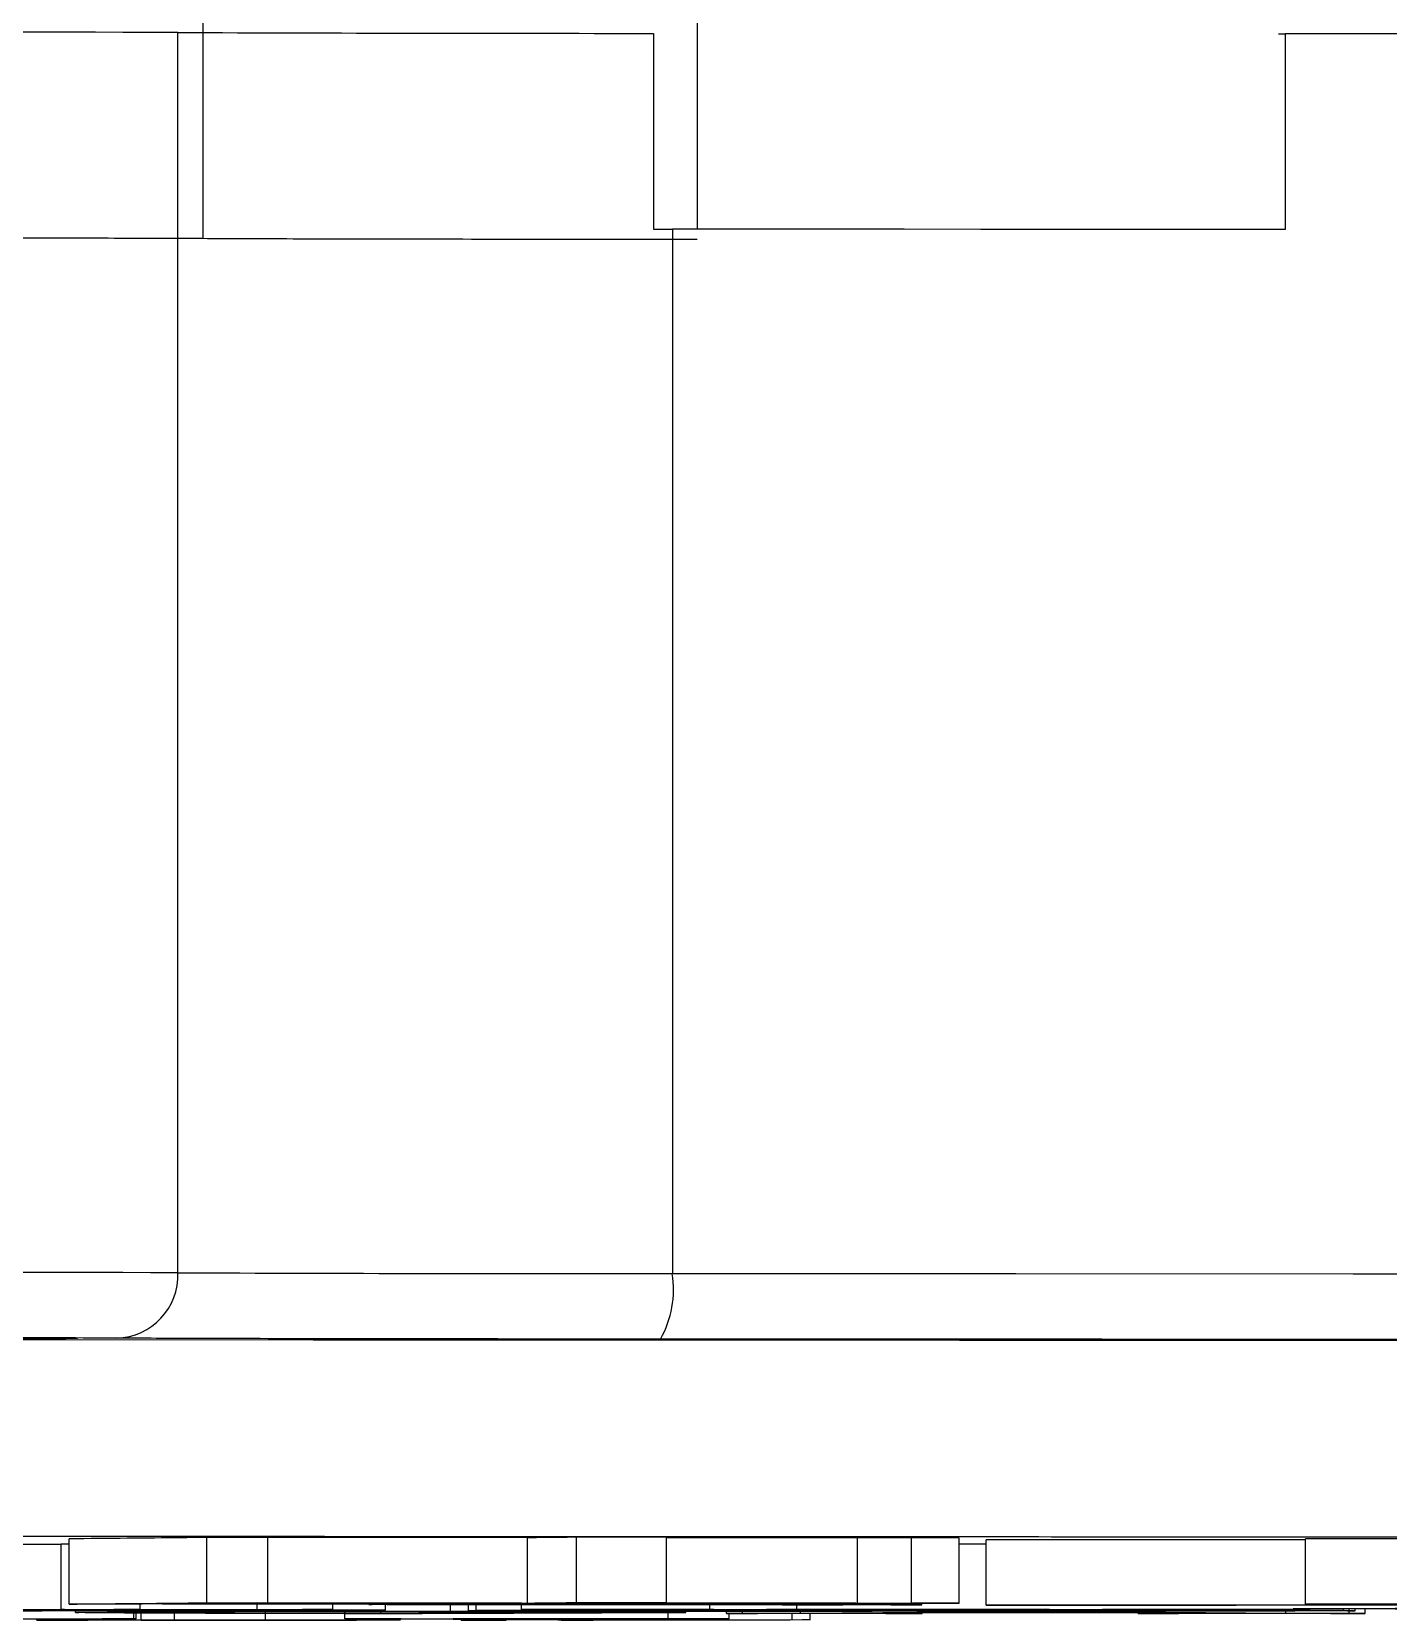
# Model space of a CAD drawing. Header units: millimetres. Extents: x 2379 to 4059, y 879 to 2067.
# Drawn here: x 3093.51 to 3114.28, y 989.59 to 1013.93 of the extents above; entities that cross this region are included whole.
import ezdxf

# ---------------------------------------------------------------- set-up
doc = ezdxf.new("R2010")
doc.units = ezdxf.units.MM

msp = doc.modelspace()

# ---------------------------------------------------------------- linework, layer by layer
at = {"color": 7, "linetype": 'Continuous', "lineweight": 25}
for p, q in [((3103.7, 1045.33), (3103.7, 1010.902)), ((3096.131, 1010.758), (3096.131, 1044.592)), ((3095.745, 994.916), (3095.745, 1013.916)), ((3103.031, 1013.902), (3103.031, 1010.902)), ((3112.6, 1013.897), (3112.704, 1013.897)), ((3112.704, 1013.897), (3112.704, 1010.897)), ((3103.318, 1010.902), (3103.318, 994.902)), ((3097.12, 990.859), (3096.18, 990.861)), ((3096.18, 990.861), (3096.18, 989.861)), ((3101.098, 990.857), (3097.12, 990.859)), ((3097.12, 989.859), (3097.12, 990.859)), ((3101.098, 989.857), (3101.098, 990.857)), ((3103.23, 990.863), (3101.851, 990.865)), ((3101.851, 989.865), (3101.851, 990.865)), ((3103.23, 989.863), (3103.23, 990.863)), ((3106.156, 990.855), (3103.23, 990.856)), ((3106.983, 990.856), (3106.156, 990.855)), ((3106.156, 989.855), (3106.156, 990.855)), ((3107.712, 990.853), (3106.983, 990.856)), ((3106.983, 989.856), (3106.983, 990.856)), ((3107.712, 989.853), (3107.712, 990.853)), ((3093.954, 990.753), (3092.394, 990.753)), ((3094.079, 990.76), (3093.954, 990.76)), ((3093.954, 989.76), (3093.954, 990.76)), ((3094.079, 989.841), (3094.079, 990.841)), ((3108.125, 990.757), (3107.712, 990.757)), ((3108.125, 989.826), (3108.125, 990.826)), ((3117.083, 990.836), (3113.015, 990.842)), ((3113.015, 989.842), (3113.015, 990.842)), ((3090.313, 989.749), (3097.306, 989.749)), ((3091.989, 989.753), (3094.012, 989.753)), ((3096.959, 989.752), (3092.105, 989.752)), ((3093.608, 989.749), (3092.221, 989.749)), ((3093.665, 989.735), (3092.972, 989.734)), ((3093.319, 989.745), (3093.608, 989.749)), ((3093.608, 989.745), (3097.191, 989.745)), ((3095.052, 989.745), (3093.665, 989.745)), ((3093.665, 989.745), (3093.665, 989.735)), ((3093.954, 989.76), (3095.168, 989.759)), ((3095.199, 989.842), (3094.079, 989.841)), ((3094.176, 989.713), (3094.176, 989.745)), ((3098.924, 989.749), (3094.706, 989.749)), ((3095.168, 989.759), (3094.763, 989.758)), ((3094.763, 989.758), (3094.763, 989.753)), ((3094.763, 989.753), (3096.959, 989.753)), ((3095.052, 989.735), (3095.052, 989.745)), ((3095.746, 989.736), (3095.052, 989.735)), ((3095.07, 989.613), (3095.07, 989.735)), ((3095.107, 989.613), (3095.107, 989.735)), ((3095.168, 989.759), (3095.168, 989.842)), ((3095.182, 989.596), (3095.182, 989.735)), ((3095.417, 989.844), (3095.199, 989.842)), ((3099.462, 989.842), (3095.417, 989.844)), ((3096.203, 989.851), (3095.509, 989.845)), ((3095.509, 989.845), (3099.555, 989.843)), ((3095.694, 989.595), (3095.694, 989.734)), ((3097.248, 989.745), (3095.746, 989.745)), ((3095.746, 989.745), (3095.746, 989.736)), ((3095.746, 989.735), (3095.746, 989.736)), ((3095.746, 989.734), (3095.746, 989.735)), ((3096.18, 989.861), (3097.12, 989.859)), ((3100.248, 989.849), (3096.203, 989.851)), ((3096.961, 989.858), (3096.295, 989.852)), ((3096.295, 989.852), (3100.341, 989.85)), ((3096.959, 989.758), (3096.959, 989.843)), ((3096.959, 989.753), (3096.959, 989.758)), ((3096.959, 989.758), (3098.115, 989.757)), ((3097.711, 989.752), (3096.959, 989.751)), ((3096.959, 989.751), (3096.959, 989.752)), ((3101.006, 989.856), (3096.961, 989.858)), ((3097.085, 989.595), (3097.085, 989.732)), ((3097.12, 989.859), (3101.098, 989.857)), ((3097.191, 989.745), (3097.191, 989.749)), ((3097.191, 989.745), (3097.595, 989.746)), ((3097.248, 989.735), (3097.248, 989.745)), ((3097.306, 989.749), (3098, 989.751)), ((3097.306, 989.749), (3097.306, 989.751)), ((3097.595, 989.746), (3097.595, 989.749)), ((3097.595, 989.746), (3098.404, 989.745)), ((3098.115, 989.757), (3097.653, 989.756)), ((3097.653, 989.756), (3097.655, 989.756)), ((3097.711, 989.752), (3097.711, 989.756)), ((3098, 989.751), (3098, 989.757)), ((3098, 989.751), (3098.924, 989.749)), ((3098.404, 989.745), (3098, 989.744)), ((3098, 989.744), (3098, 989.735)), ((3098.002, 989.735), (3098.002, 989.744)), ((3098.115, 989.757), (3098.115, 989.843)), ((3098.299, 989.614), (3098.299, 989.745)), ((3098.404, 989.745), (3098.404, 989.749)), ((3098.664, 989.842), (3098.664, 989.834)), ((3098.72, 989.835), (3099.462, 989.842)), ((3098.72, 989.835), (3098.72, 989.842)), ((3098.803, 989.729), (3098.803, 989.749)), ((3098.854, 989.699), (3098.854, 989.749)), ((3098.924, 989.749), (3098.924, 989.842)), ((3099.432, 989.711), (3099.432, 989.712)), ((3099.432, 989.712), (3103.526, 989.712)), ((3099.918, 989.711), (3099.432, 989.711)), ((3099.555, 989.85), (3099.555, 989.843)), ((3099.555, 989.843), (3100.248, 989.849)), ((3100.405, 989.842), (3099.709, 989.835)), ((3105.087, 989.829), (3099.827, 989.832)), ((3099.918, 989.728), (3099.918, 989.831)), ((3100.196, 989.738), (3100.196, 989.831)), ((3100.254, 989.737), (3100.196, 989.738)), ((3100.311, 989.746), (3100.311, 989.831)), ((3100.831, 989.745), (3100.311, 989.746)), ((3100.311, 989.746), (3103.952, 989.746)), ((3100.341, 989.857), (3100.341, 989.85)), ((3100.341, 989.85), (3101.006, 989.856)), ((3100.348, 989.833), (3100.348, 989.841)), ((3100.348, 989.833), (3105.003, 989.831)), ((3104.587, 989.84), (3100.405, 989.842)), ((3101.191, 989.849), (3100.497, 989.842)), ((3100.497, 989.842), (3104.679, 989.84)), ((3100.715, 989.727), (3100.715, 989.745)), ((3100.889, 989.703), (3100.889, 989.708)), ((3101.467, 989.733), (3100.947, 989.734)), ((3100.947, 989.734), (3106.379, 989.734)), ((3101.005, 989.757), (3101.005, 989.831)), ((3101.467, 989.756), (3101.005, 989.757)), ((3101.005, 989.757), (3103.952, 989.757)), ((3105.372, 989.847), (3101.191, 989.849)), ((3101.949, 989.856), (3101.283, 989.85)), ((3101.283, 989.85), (3105.465, 989.848)), ((3102.103, 989.756), (3101.467, 989.756)), ((3101.593, 989.729), (3102.231, 989.721)), ((3102.231, 989.721), (3101.746, 989.72)), ((3101.851, 989.865), (3103.23, 989.863)), ((3106.13, 989.854), (3101.949, 989.856)), ((3102.581, 989.862), (3102.041, 989.857)), ((3102.041, 989.857), (3106.156, 989.855)), ((3103.952, 989.756), (3102.103, 989.756)), ((3104.357, 989.745), (3102.218, 989.745)), ((3102.231, 989.745), (3102.231, 989.721)), ((3102.231, 989.709), (3102.231, 989.7)), ((3103.23, 989.863), (3102.581, 989.862)), ((3112.852, 989.733), (3102.854, 989.733)), ((3103.526, 989.711), (3103.121, 989.711)), ((3103.256, 989.616), (3103.256, 989.711)), ((3103.316, 989.739), (3106.379, 989.739)), ((3103.779, 989.738), (3103.316, 989.739)), ((3103.526, 989.712), (3103.526, 989.733)), ((3103.526, 989.712), (3103.526, 989.711)), ((3104.415, 989.739), (3103.779, 989.738)), ((3103.894, 989.761), (3103.894, 989.83)), ((3103.894, 989.761), (3105.224, 989.759)), ((3103.952, 989.746), (3103.952, 989.756)), ((3104.149, 989.699), (3104.149, 989.733)), ((3104.149, 989.698), (3104.149, 989.699)), ((3104.149, 989.699), (3104.392, 989.699)), ((3107.143, 989.698), (3104.149, 989.698)), ((3104.188, 989.613), (3104.188, 989.698)), ((3104.392, 989.699), (3104.392, 989.733)), ((3104.402, 989.838), (3104.587, 989.84)), ((3104.402, 989.838), (3104.402, 989.84)), ((3105.521, 989.838), (3104.402, 989.838)), ((3106.379, 989.739), (3104.415, 989.739)), ((3104.679, 989.84), (3105.372, 989.847)), ((3104.679, 989.847), (3104.679, 989.84)), ((3105.224, 989.759), (3104.761, 989.759)), ((3104.761, 989.759), (3104.761, 989.757)), ((3104.761, 989.757), (3109.096, 989.757)), ((3109.096, 989.756), (3104.761, 989.756)), ((3104.761, 989.756), (3104.761, 989.753)), ((3104.761, 989.753), (3109.096, 989.753)), ((3109.096, 989.752), (3104.761, 989.752)), ((3104.761, 989.752), (3104.761, 989.75)), ((3104.761, 989.75), (3109.096, 989.75)), ((3109.096, 989.749), (3104.761, 989.749)), ((3104.761, 989.749), (3104.761, 989.746)), ((3104.761, 989.746), (3109.096, 989.746)), ((3105.003, 989.831), (3105.003, 989.838)), ((3105.155, 989.603), (3105.155, 989.698)), ((3105.224, 989.759), (3105.224, 989.838)), ((3105.282, 989.701), (3105.282, 989.733)), ((3105.282, 989.701), (3108.434, 989.728)), ((3108.518, 989.745), (3105.397, 989.745)), ((3105.43, 989.602), (3105.43, 989.698)), ((3105.465, 989.848), (3106.13, 989.854)), ((3105.465, 989.854), (3105.465, 989.848)), ((3106.156, 989.855), (3106.983, 989.856)), ((3106.9, 989.709), (3106.172, 989.703)), ((3106.322, 989.745), (3107.651, 989.743)), ((3106.322, 989.745), (3106.322, 989.745)), ((3106.379, 989.734), (3106.379, 989.739)), ((3106.569, 989.837), (3106.906, 989.837)), ((3110.535, 989.709), (3106.9, 989.709)), ((3106.9, 989.699), (3106.9, 989.709)), ((3106.9, 989.699), (3107.143, 989.699)), ((3106.983, 989.856), (3107.712, 989.853)), ((3107.712, 989.853), (3106.996, 989.853)), ((3108.758, 989.725), (3107.062, 989.711)), ((3107.062, 989.711), (3110.454, 989.711)), ((3107.651, 989.743), (3107.131, 989.743)), ((3107.131, 989.743), (3107.131, 989.739)), ((3107.131, 989.739), (3108.691, 989.739)), ((3110.425, 989.739), (3107.131, 989.739)), ((3107.131, 989.739), (3107.131, 989.734)), ((3107.131, 989.734), (3110.772, 989.734)), ((3107.137, 989.83), (3107.137, 989.853)), ((3107.143, 989.699), (3107.143, 989.709)), ((3107.143, 989.699), (3107.143, 989.698)), ((3107.651, 989.743), (3107.651, 989.745)), ((3108.173, 989.826), (3108.125, 989.826)), ((3108.434, 989.728), (3108.434, 989.733)), ((3108.434, 989.728), (3109.645, 989.729)), ((3108.691, 989.739), (3108.691, 989.749)), ((3108.691, 989.739), (3109.385, 989.741)), ((3108.839, 989.725), (3108.758, 989.725)), ((3110.454, 989.711), (3108.839, 989.725)), ((3113.603, 989.745), (3108.864, 989.745)), ((3109.038, 989.761), (3110.367, 989.76)), ((3109.096, 989.753), (3109.096, 989.756)), ((3109.096, 989.75), (3109.096, 989.752)), ((3109.096, 989.746), (3109.096, 989.749)), ((3109.385, 989.741), (3110.425, 989.739)), ((3109.645, 989.729), (3109.645, 989.733)), ((3109.645, 989.729), (3112.716, 989.701)), ((3110.367, 989.76), (3109.905, 989.759)), ((3109.905, 989.759), (3109.905, 989.757)), ((3109.905, 989.757), (3111.234, 989.757)), ((3113.083, 989.756), (3109.905, 989.756)), ((3109.905, 989.756), (3109.905, 989.746)), ((3109.905, 989.746), (3111.292, 989.746)), ((3110.451, 989.699), (3110.451, 989.709)), ((3110.451, 989.698), (3110.451, 989.699)), ((3110.451, 989.699), (3110.774, 989.699)), ((3113.93, 989.698), (3110.451, 989.698)), ((3111.341, 989.702), (3110.535, 989.709)), ((3110.772, 989.734), (3110.772, 989.745)), ((3110.772, 989.734), (3111.638, 989.736)), ((3110.774, 989.699), (3110.774, 989.707)), ((3111.234, 989.757), (3111.985, 989.759)), ((3111.292, 989.746), (3111.292, 989.756)), ((3111.292, 989.746), (3112.274, 989.748)), ((3111.638, 989.736), (3112.852, 989.733)), ((3111.985, 989.759), (3113.083, 989.756)), ((3112.274, 989.748), (3112.274, 989.756)), ((3112.274, 989.748), (3113.603, 989.745)), ((3112.716, 989.701), (3112.716, 989.733)), ((3113.159, 989.84), (3113.015, 989.842)), ((3113.015, 989.842), (3117.083, 989.836)), ((3113.083, 989.756), (3113.083, 989.769)), ((3113.603, 989.745), (3113.603, 989.767)), ((3113.687, 989.699), (3113.687, 989.766)), ((3113.687, 989.699), (3113.93, 989.699)), ((3113.777, 989.74), (3113.777, 989.766)), ((3113.777, 989.74), (3113.777, 989.74)), ((3113.93, 989.699), (3113.93, 989.766)), ((3113.93, 989.699), (3113.93, 989.698)), ((3092.649, 989.613), (3095.07, 989.613)), ((3094.357, 989.596), (3093.506, 989.611)), ((3093.581, 989.595), (3093.581, 989.61)), ((3093.617, 989.594), (3093.581, 989.595)), ((3093.581, 989.595), (3093.941, 989.595)), ((3098.925, 989.595), (3093.617, 989.594)), ((3093.941, 989.595), (3093.941, 989.603)), ((3094.33, 989.612), (3095.182, 989.596)), ((3095.107, 989.613), (3094.746, 989.613)), ((3095.07, 989.613), (3095.107, 989.613)), ((3095.694, 989.595), (3097.085, 989.595)), ((3098.299, 989.614), (3103.256, 989.616)), ((3098.366, 989.613), (3098.299, 989.614)), ((3098.619, 989.614), (3098.366, 989.613)), ((3098.886, 989.6), (3099.156, 989.6)), ((3099.156, 989.6), (3098.925, 989.595)), ((3100.753, 989.597), (3099.164, 989.613)), ((3099.973, 989.613), (3100.663, 989.607)), ((3100.083, 989.596), (3100.083, 989.604)), ((3100.15, 989.596), (3100.083, 989.596)), ((3100.083, 989.596), (3100.385, 989.596)), ((3105.307, 989.598), (3100.15, 989.596)), ((3101.755, 989.615), (3100.339, 989.614)), ((3100.385, 989.596), (3100.385, 989.601)), ((3100.663, 989.607), (3100.663, 989.614)), ((3100.663, 989.607), (3102.129, 989.607)), ((3102.194, 989.607), (3100.728, 989.606)), ((3100.728, 989.606), (3101.562, 989.598)), ((3101.562, 989.598), (3101.562, 989.606)), ((3102.105, 989.597), (3102.105, 989.607)), ((3102.105, 989.597), (3103.419, 989.598)), ((3102.866, 989.61), (3102.801, 989.611)), ((3102.801, 989.611), (3103.103, 989.611)), ((3103.103, 989.611), (3103.758, 989.604)), ((3103.256, 989.616), (3104.188, 989.613)), ((3103.456, 989.604), (3103.412, 989.605)), ((3103.419, 989.598), (3103.419, 989.604)), ((3103.758, 989.604), (3103.456, 989.604)), ((3104.188, 989.613), (3103.959, 989.613)), ((3105.155, 989.603), (3105.43, 989.602)), ((3105.43, 989.602), (3105.307, 989.598))]:
    msp.add_line(p, q, dxfattribs=at)
at = {"color": 7, "linetype": 'Continuous', "lineweight": 25, "flags": 128}
for points in [[(3165.832, 1013.782), (3165.04, 1013.787), (3163.17, 1013.798), (3160.956, 1013.809), (3158.409, 1013.819), (3155.539, 1013.829), (3152.36, 1013.838), (3148.887, 1013.847), (3145.136, 1013.856), (3141.125, 1013.864), (3136.872, 1013.871), (3132.397, 1013.878), (3127.72, 1013.884), (3122.864, 1013.889), (3117.851, 1013.893), (3112.704, 1013.897)], [(3103.031, 1010.902), (3103.066, 1010.902), (3103.102, 1010.902), (3103.138, 1010.902), (3103.174, 1010.902), (3103.21, 1010.902), (3103.246, 1010.902), (3103.282, 1010.902), (3103.318, 1010.902)], [(3112.704, 1010.897), (3111.547, 1010.898), (3110.384, 1010.899), (3109.217, 1010.899), (3108.045, 1010.9), (3106.869, 1010.901), (3105.689, 1010.901), (3104.505, 1010.902), (3103.318, 1010.902)], [(3167.714, 994.765), (3166.574, 994.776), (3165.083, 994.787), (3163.247, 994.798), (3161.076, 994.808), (3158.578, 994.818), (3155.766, 994.828), (3152.651, 994.838), (3149.249, 994.846), (3145.574, 994.855), (3141.643, 994.863), (3137.473, 994.87), (3133.085, 994.877), (3128.497, 994.883), (3123.73, 994.888), (3118.806, 994.893), (3113.747, 994.897), (3108.577, 994.9), (3103.318, 994.902)], [(3117.239, 993.874), (3112.535, 993.878), (3107.714, 993.881), (3102.799, 993.884), (3097.816, 993.886), (3092.789, 993.887), (3087.743, 993.887), (3082.704, 993.886), (3077.695, 993.885), (3072.743, 993.883), (3067.873, 993.88), (3063.107, 993.876), (3058.471, 993.872), (3053.986, 993.867), (3049.676, 993.862)], [(3092.682, 993.918), (3093.508, 993.916), (3094.028, 993.913), (3094.205, 993.91)], [(3094.205, 993.91), (3094.028, 993.907), (3093.508, 993.905), (3092.682, 993.902)], [(3112.828, 989.771), (3113.013, 989.774), (3113.552, 989.776), (3114.391, 989.778), (3115.448, 989.779), (3116.62, 989.78), (3117.792, 989.779), (3118.849, 989.778), (3119.688, 989.776), (3120.227, 989.774), (3120.412, 989.771), (3120.227, 989.769), (3119.688, 989.767), (3118.849, 989.765), (3117.792, 989.764), (3116.62, 989.763), (3115.448, 989.764), (3114.391, 989.765), (3113.552, 989.767), (3113.013, 989.769), (3112.828, 989.771)], [(3113.649, 989.771), (3113.828, 989.774), (3114.344, 989.776), (3115.134, 989.777), (3116.104, 989.778), (3117.136, 989.778), (3118.106, 989.777), (3118.896, 989.776), (3119.412, 989.774), (3119.591, 989.771), (3119.412, 989.769), (3118.896, 989.767), (3118.106, 989.766), (3117.136, 989.765), (3116.104, 989.765), (3115.134, 989.766), (3114.344, 989.767), (3113.828, 989.769), (3113.649, 989.771)]]:
    msp.add_lwpolyline(points, dxfattribs=at)
at = {"color": 7, "linetype": 'Continuous', "lineweight": 25}
for centre, radius, start, end in [((3089.005, -978.387), 1992.314, 89.806162, 90.193839), ((3102.725, 2828.799), 1814.896, 269.779653, 270.009649), ((3089.005, -997.387), 1992.314, 89.806162, 90.193839), ((3094.775, 994.885), 0.971, 272.0036, 1.8174), ((3102.878, 2869.988), 1875.085, 269.782038, 270.013422), ((3101.775, 994.661), 1.561, 330.8519, 8.9032)]:
    msp.add_arc(centre, radius, start, end, dxfattribs=at)
for points in [[(3096.131, 1010.758), (3095.806, 1010.759), (3095.156, 1010.762), (3093.444, 1010.766), (3091.376, 1010.768), (3089.083, 1010.769), (3086.79, 1010.768), (3084.721, 1010.766), (3083.01, 1010.762), (3082.36, 1010.759), (3082.035, 1010.758)], [(3103.7, 1010.744), (3102.861, 1010.745), (3101.183, 1010.746), (3099, 1010.749), (3097.201, 1010.753), (3096.488, 1010.756), (3096.131, 1010.758)]]:
    msp.add_open_spline(points, degree=3, dxfattribs=at)
for points, knots in [([(3094.809, 993.915), (3094.545, 993.916), (3094.004, 993.919), (3092.586, 993.921), (3090.869, 993.923), (3089.005, 993.924), (3087.141, 993.923), (3085.424, 993.921), (3084.006, 993.919), (3083.465, 993.916), (3083.201, 993.915)], [0, 0, 0, 0, 0.122089, 0.25, 0.377911, 0.5, 0.622089, 0.75, 0.877911, 1, 1, 1, 1]), ([(3103.139, 993.9), (3102.236, 993.901), (3100.399, 993.902), (3097.985, 993.905), (3095.995, 993.909), (3095.2, 993.913), (3094.809, 993.915)], [0, 0, 0, 0, 0.245796, 0.5, 0.754204, 1, 1, 1, 1]), ([(3166.73, 993.764), (3166.204, 993.77), (3165.142, 993.78), (3162.603, 993.796), (3159.334, 993.812), (3155.271, 993.826), (3150.459, 993.841), (3144.967, 993.854), (3138.873, 993.865), (3132.27, 993.876), (3125.291, 993.884), (3118.049, 993.891), (3110.672, 993.897), (3105.635, 993.899), (3103.139, 993.9)], [0, 0, 0, 0, 0.0799588, 0.1613715, 0.2441424, 0.3288926, 0.4142166, 0.5, 0.5857784, 0.6711024, 0.7558576, 0.8386237, 0.9200388, 1, 1, 1, 1]), ([(3020.56, 990.737), (3020.607, 990.74), (3020.714, 990.748), (3021.584, 990.761), (3023.064, 990.774), (3025.24, 990.788), (3028.07, 990.801), (3031.584, 990.814), (3035.738, 990.826), (3040.482, 990.838), (3045.743, 990.848), (3051.435, 990.857), (3057.458, 990.864), (3063.681, 990.87), (3070.046, 990.875), (3076.399, 990.878), (3082.738, 990.88), (3089.005, 990.881), (3095.272, 990.88), (3101.611, 990.878), (3107.963, 990.875), (3114.329, 990.87), (3120.552, 990.864), (3126.575, 990.857), (3132.267, 990.848), (3137.528, 990.838), (3142.272, 990.826), (3146.426, 990.814), (3149.94, 990.801), (3152.77, 990.788), (3154.946, 990.774), (3156.427, 990.761), (3157.298, 990.748), (3157.405, 990.74), (3157.453, 990.736)], [0, 0, 0, 0, 0.023828, 0.053273, 0.084485, 0.115699, 0.147957, 0.180726, 0.213842, 0.247136, 0.28043, 0.313546, 0.346314, 0.378573, 0.409785, 0.440999, 0.470442, 0.499888, 0.529332, 0.558778, 0.58999, 0.621203, 0.653462, 0.68623, 0.719347, 0.752641, 0.785934, 0.819051, 0.851819, 0.884078, 0.915289, 0.946503, 0.975948, 1, 1, 1, 1]), ([(3096.18, 990.861), (3096.048, 990.86), (3095.673, 990.856), (3094.984, 990.849), (3094.381, 990.844), (3094.079, 990.841)], [0, 0, 0, 0, 0.212583, 0.606196, 1, 1, 1, 1]), ([(3101.851, 990.865), (3101.788, 990.864), (3101.663, 990.863), (3101.414, 990.86), (3101.22, 990.858), (3101.098, 990.857)], [0, 0, 0, 0, 0.272745, 0.545491, 1, 1, 1, 1]), ([(3113.015, 990.828), (3112.129, 990.827), (3110.535, 990.826), (3108.866, 990.826), (3108.125, 990.826)], [0, 0, 0, 0, 0.55606, 1, 1, 1, 1]), ([(3094.706, 989.749), (3094.583, 989.748), (3094.337, 989.748), (3093.963, 989.747), (3093.747, 989.746), (3093.608, 989.745)], [0, 0, 0, 0, 0.2597624, 0.5194021, 1, 1, 1, 1]), ([(3094.01, 989.754), (3094.01, 989.754), (3094.009, 989.755), (3094.001, 989.758), (3093.972, 989.759), (3093.954, 989.76)], [0, 0, 0, 0, 0.167053, 0.501629, 1, 1, 1, 1]), ([(3094.079, 989.841), (3094.244, 989.843), (3094.714, 989.847), (3095.436, 989.853), (3095.932, 989.859), (3096.18, 989.861)], [0, 0, 0, 0, 0.212581, 0.606192, 1, 1, 1, 1]), ([(3094.176, 989.713), (3094.205, 989.714), (3094.278, 989.718), (3095.032, 989.723), (3096.183, 989.726), (3097.261, 989.728), (3098.183, 989.729), (3098.7, 989.729), (3098.803, 989.729)], [0, 0, 0, 0, 0.211208, 0.543916, 0.70607, 0.836311, 0.967456, 1, 1, 1, 1]), ([(3098.848, 989.698), (3098.261, 989.698), (3097.269, 989.699), (3096.095, 989.7), (3095.06, 989.703), (3094.325, 989.708), (3094.222, 989.711), (3094.176, 989.713)], [0, 0, 0, 0, 0.187422, 0.316972, 0.445984, 0.752119, 1, 1, 1, 1]), ([(3098.752, 989.727), (3098.514, 989.727), (3098.041, 989.727), (3097.291, 989.726), (3096.485, 989.724), (3095.848, 989.721), (3095.561, 989.717), (3095.533, 989.714), (3095.519, 989.713)], [0, 0, 0, 0, 0.087728, 0.173959, 0.328461, 0.554861, 0.777023, 1, 1, 1, 1]), ([(3095.519, 989.713), (3095.548, 989.712), (3095.607, 989.709), (3096.062, 989.705), (3096.597, 989.702), (3097.294, 989.7), (3098.052, 989.7), (3098.599, 989.699), (3098.854, 989.699)], [0, 0, 0, 0, 0.254742, 0.50973, 0.682774, 0.792634, 0.903219, 1, 1, 1, 1]), ([(3095.746, 989.735), (3095.912, 989.735), (3096.242, 989.735), (3096.628, 989.735), (3096.901, 989.735), (3097.042, 989.735), (3097.145, 989.735), (3097.206, 989.735), (3097.242, 989.735), (3097.246, 989.735), (3097.248, 989.735)], [0, 0, 0, 0, 0.291265, 0.577908, 0.673859, 0.770575, 0.821169, 0.872133, 0.929983, 1, 1, 1, 1]), ([(3097.017, 989.732), (3096.983, 989.733), (3096.917, 989.733), (3096.619, 989.734), (3096.222, 989.734), (3095.9, 989.734), (3095.746, 989.734)], [0, 0, 0, 0, 0.215567, 0.407136, 0.716043, 1, 1, 1, 1]), ([(3098, 989.735), (3097.997, 989.735), (3097.992, 989.734), (3097.811, 989.733), (3097.493, 989.733), (3097.195, 989.733), (3097.017, 989.732)], [0, 0, 0, 0, 0.273904, 0.481798, 0.689877, 1, 1, 1, 1]), ([(3097.663, 989.754), (3097.667, 989.754), (3097.675, 989.753), (3097.699, 989.752), (3097.711, 989.752)], [0, 0, 0, 0, 0.499804, 1, 1, 1, 1]), ([(3099.827, 989.832), (3099.632, 989.832), (3099.308, 989.832), (3098.929, 989.832), (3098.72, 989.833), (3098.639, 989.834), (3098.689, 989.835), (3098.72, 989.835)], [0, 0, 0, 0, 0.2631806, 0.4361155, 0.6100885, 0.7625762, 1, 1, 1, 1]), ([(3101.746, 989.72), (3101.538, 989.722), (3101.235, 989.724), (3100.461, 989.726), (3099.669, 989.727), (3099.053, 989.727), (3098.752, 989.727)], [0, 0, 0, 0, 0.421189, 0.615596, 0.812628, 1, 1, 1, 1]), ([(3098.803, 989.729), (3098.941, 989.729), (3099.202, 989.729), (3099.574, 989.728), (3099.803, 989.728), (3099.918, 989.728)], [0, 0, 0, 0, 0.356459, 0.676253, 1, 1, 1, 1]), ([(3101.024, 989.7), (3100.744, 989.699), (3100.171, 989.699), (3099.376, 989.698), (3098.935, 989.698), (3098.848, 989.698)], [0, 0, 0, 0, 0.432658, 0.887677, 1, 1, 1, 1]), ([(3098.854, 989.699), (3099.193, 989.699), (3099.706, 989.7), (3100.324, 989.7), (3100.683, 989.701), (3100.837, 989.702), (3100.875, 989.702), (3100.889, 989.703)], [0, 0, 0, 0, 0.362877, 0.547963, 0.734409, 0.906428, 1, 1, 1, 1]), ([(3099.709, 989.835), (3099.682, 989.835), (3099.653, 989.835), (3099.695, 989.834), (3099.698, 989.834)], [0, 0, 0, 0, 0.9326989, 1, 1, 1, 1]), ([(3099.751, 989.834), (3099.789, 989.834), (3099.878, 989.834), (3100.097, 989.833), (3100.267, 989.833), (3100.348, 989.833)], [0, 0, 0, 0, 0.2728768, 0.6483328, 1, 1, 1, 1]), ([(3099.918, 989.728), (3099.983, 989.728), (3100.114, 989.728), (3100.373, 989.728), (3100.579, 989.727), (3100.715, 989.727)], [0, 0, 0, 0, 0.251708, 0.503436, 1, 1, 1, 1]), ([(3100.889, 989.708), (3100.882, 989.709), (3100.872, 989.709), (3100.736, 989.71), (3100.536, 989.71), (3100.25, 989.711), (3100.034, 989.711), (3099.918, 989.711)], [0, 0, 0, 0, 0.257856, 0.422334, 0.5883, 0.779578, 1, 1, 1, 1]), ([(3100.196, 989.738), (3100.792, 989.739), (3101.823, 989.74), (3103.287, 989.742), (3103.961, 989.744), (3104.357, 989.745)], [0, 0, 0, 0, 0.36202, 0.626364, 1, 1, 1, 1]), ([(3105.397, 989.745), (3104.996, 989.744), (3103.987, 989.741), (3102.101, 989.739), (3100.7, 989.738), (3100.254, 989.737)], [0, 0, 0, 0, 0.3105248, 0.7800713, 1, 1, 1, 1]), ([(3100.715, 989.727), (3100.845, 989.727), (3101.1, 989.727), (3101.405, 989.728), (3101.533, 989.728), (3101.593, 989.729)], [0, 0, 0, 0, 0.356531, 0.696322, 1, 1, 1, 1]), ([(3102.218, 989.745), (3102.052, 989.745), (3101.735, 989.745), (3101.271, 989.745), (3100.978, 989.745), (3100.831, 989.745)], [0, 0, 0, 0, 0.35686, 0.67714, 1, 1, 1, 1]), ([(3101.668, 989.7), (3101.597, 989.7), (3101.433, 989.7), (3101.201, 989.7), (3101.077, 989.7), (3101.024, 989.7)], [0, 0, 0, 0, 0.301306, 0.696717, 1, 1, 1, 1]), ([(3101.098, 989.857), (3101.173, 989.858), (3101.321, 989.859), (3101.574, 989.862), (3101.744, 989.864), (3101.851, 989.865)], [0, 0, 0, 0, 0.272744, 0.545492, 1, 1, 1, 1]), ([(3102.854, 989.733), (3102.687, 989.733), (3102.371, 989.733), (3101.906, 989.733), (3101.614, 989.733), (3101.467, 989.733)], [0, 0, 0, 0, 0.35686, 0.67714, 1, 1, 1, 1]), ([(3102.231, 989.7), (3102.187, 989.7), (3102.099, 989.7), (3101.937, 989.7), (3101.787, 989.7), (3101.688, 989.7), (3101.668, 989.7)], [0, 0, 0, 0, 0.252541, 0.505388, 0.89895, 1, 1, 1, 1]), ([(3103.121, 989.711), (3102.988, 989.711), (3102.764, 989.71), (3102.497, 989.71), (3102.327, 989.71), (3102.241, 989.709), (3102.234, 989.709), (3102.231, 989.709)], [0, 0, 0, 0, 0.277602, 0.465557, 0.653489, 0.849158, 1, 1, 1, 1]), ([(3103.952, 989.757), (3103.951, 989.757), (3103.948, 989.758), (3103.933, 989.759), (3103.909, 989.76), (3103.894, 989.761)], [0, 0, 0, 0, 0.279578, 0.559168, 1, 1, 1, 1]), ([(3104.392, 989.699), (3104.515, 989.699), (3104.725, 989.7), (3104.981, 989.7), (3105.166, 989.7), (3105.241, 989.701), (3105.273, 989.701), (3105.282, 989.701)], [0, 0, 0, 0, 0.268165, 0.456817, 0.645375, 0.906381, 1, 1, 1, 1]), ([(3105.003, 989.831), (3105.093, 989.831), (3105.257, 989.831), (3105.485, 989.831), (3105.664, 989.831), (3105.924, 989.832), (3106.139, 989.834), (3106.402, 989.836), (3106.569, 989.837)], [0, 0, 0, 0, 0.07162, 0.1296989, 0.1878581, 0.251244, 0.5231342, 1, 1, 1, 1]), ([(3107.137, 989.83), (3106.973, 989.83), (3106.695, 989.829), (3106.108, 989.829), (3105.578, 989.829), (3105.229, 989.829), (3105.087, 989.829)], [0, 0, 0, 0, 0.312528, 0.530177, 0.809183, 1, 1, 1, 1]), ([(3106.996, 989.853), (3106.847, 989.851), (3106.551, 989.849), (3106.041, 989.844), (3105.715, 989.84), (3105.521, 989.838)], [0, 0, 0, 0, 0.289148, 0.578294, 1, 1, 1, 1]), ([(3106.172, 989.703), (3106.161, 989.703), (3106.14, 989.703), (3106.107, 989.702), (3106.097, 989.702), (3106.091, 989.702)], [0, 0, 0, 0, 0.25022, 0.500508, 1, 1, 1, 1]), ([(3106.091, 989.702), (3106.1, 989.701), (3106.114, 989.701), (3106.192, 989.7), (3106.289, 989.7), (3106.443, 989.7), (3106.653, 989.699), (3106.814, 989.699), (3106.9, 989.699)], [0, 0, 0, 0, 0.284135, 0.450473, 0.560568, 0.671794, 0.825494, 1, 1, 1, 1]), ([(3106.379, 989.739), (3106.378, 989.74), (3106.374, 989.741), (3106.357, 989.743), (3106.334, 989.744), (3106.322, 989.745)], [0, 0, 0, 0, 0.3931299, 0.6965162, 1, 1, 1, 1]), ([(3106.906, 989.837), (3106.836, 989.837), (3106.703, 989.835), (3106.566, 989.833), (3106.672, 989.832), (3106.929, 989.831), (3107.107, 989.83), (3107.137, 989.83)], [0, 0, 0, 0, 0.288401, 0.554678, 0.756949, 0.959056, 1, 1, 1, 1]), ([(3108.125, 989.826), (3108.794, 989.826), (3110.046, 989.826), (3111.862, 989.827), (3113.905, 989.829), (3115.562, 989.832), (3116.512, 989.834), (3116.839, 989.835)], [0, 0, 0, 0, 0.198997, 0.37265, 0.545625, 0.843257, 1, 1, 1, 1]), ([(3117.687, 989.834), (3117.264, 989.833), (3116.198, 989.83), (3113.975, 989.826), (3111.034, 989.825), (3109.125, 989.826), (3108.173, 989.826)], [0, 0, 0, 0, 0.185716, 0.467958, 0.734859, 1, 1, 1, 1]), ([(3112.736, 989.738), (3112.125, 989.739), (3110.9, 989.74), (3109.394, 989.742), (3108.775, 989.745), (3108.518, 989.745)], [0, 0, 0, 0, 0.367157, 0.736287, 1, 1, 1, 1]), ([(3108.864, 989.745), (3109.353, 989.744), (3110.466, 989.742), (3112.304, 989.741), (3113.467, 989.741), (3113.777, 989.74)], [0, 0, 0, 0, 0.364385, 0.830851, 1, 1, 1, 1]), ([(3109.096, 989.757), (3109.095, 989.757), (3109.092, 989.758), (3109.079, 989.759), (3109.054, 989.76), (3109.038, 989.761)], [0, 0, 0, 0, 0.270825, 0.541657, 1, 1, 1, 1]), ([(3110.774, 989.699), (3110.861, 989.699), (3111.002, 989.699), (3111.17, 989.7), (3111.278, 989.7), (3111.351, 989.7), (3111.402, 989.7), (3111.414, 989.701), (3111.422, 989.701)], [0, 0, 0, 0, 0.2571295, 0.4181259, 0.5154186, 0.6135569, 0.7719613, 1, 1, 1, 1]), ([(3111.422, 989.701), (3111.42, 989.701), (3111.418, 989.701), (3111.403, 989.701), (3111.365, 989.702), (3111.341, 989.702)], [0, 0, 0, 0, 0.25103, 0.502225, 1, 1, 1, 1]), ([(3112.716, 989.701), (3112.758, 989.701), (3112.842, 989.701), (3113.028, 989.7), (3113.289, 989.7), (3113.515, 989.699), (3113.65, 989.699), (3113.687, 989.699)], [0, 0, 0, 0, 0.2538701, 0.5095964, 0.7152017, 0.9203422, 1, 1, 1, 1]), ([(3113.777, 989.74), (3113.652, 989.74), (3113.4, 989.74), (3113.085, 989.739), (3112.86, 989.739), (3112.766, 989.739), (3112.742, 989.738), (3112.736, 989.738)], [0, 0, 0, 0, 0.282135, 0.566109, 0.757606, 0.950164, 1, 1, 1, 1]), ([(3114.636, 989.838), (3114.499, 989.839), (3114.225, 989.839), (3113.736, 989.84), (3113.37, 989.84), (3113.159, 989.84)], [0, 0, 0, 0, 0.296385, 0.592978, 1, 1, 1, 1]), ([(3093.941, 989.595), (3094.03, 989.595), (3094.154, 989.595), (3094.287, 989.595), (3094.345, 989.595), (3094.368, 989.595), (3094.361, 989.596), (3094.357, 989.596)], [0, 0, 0, 0, 0.36734, 0.515297, 0.663697, 0.845087, 1, 1, 1, 1]), ([(3094.746, 989.613), (3094.673, 989.613), (3094.56, 989.613), (3094.431, 989.612), (3094.356, 989.612), (3094.322, 989.612), (3094.327, 989.612), (3094.33, 989.612)], [0, 0, 0, 0, 0.311431, 0.483158, 0.654996, 0.813001, 1, 1, 1, 1]), ([(3095.182, 989.596), (3095.191, 989.596), (3095.208, 989.596), (3095.285, 989.595), (3095.395, 989.595), (3095.537, 989.595), (3095.643, 989.595), (3095.694, 989.595)], [0, 0, 0, 0, 0.226887, 0.389122, 0.551824, 0.783972, 1, 1, 1, 1]), ([(3097.085, 989.595), (3097.332, 989.596), (3097.808, 989.596), (3098.357, 989.597), (3098.725, 989.598), (3098.827, 989.599), (3098.886, 989.6)], [0, 0, 0, 0, 0.254501, 0.491089, 0.704746, 1, 1, 1, 1]), ([(3099.164, 989.613), (3099.148, 989.613), (3099.123, 989.613), (3099.042, 989.613), (3098.944, 989.614), (3098.797, 989.614), (3098.687, 989.614), (3098.619, 989.614)], [0, 0, 0, 0, 0.243865, 0.391737, 0.541046, 0.710969, 1, 1, 1, 1]), ([(3100.339, 989.614), (3100.261, 989.614), (3100.143, 989.614), (3100.022, 989.614), (3099.965, 989.614), (3099.954, 989.613), (3099.967, 989.613), (3099.973, 989.613)], [0, 0, 0, 0, 0.339866, 0.516986, 0.694619, 0.862206, 1, 1, 1, 1]), ([(3100.385, 989.596), (3100.475, 989.596), (3100.601, 989.596), (3100.722, 989.597), (3100.77, 989.597), (3100.774, 989.597), (3100.758, 989.597), (3100.753, 989.597)], [0, 0, 0, 0, 0.37884, 0.527566, 0.676229, 0.889817, 1, 1, 1, 1]), ([(3101.562, 989.598), (3101.582, 989.598), (3101.612, 989.597), (3101.712, 989.597), (3101.831, 989.597), (3101.967, 989.597), (3102.063, 989.597), (3102.105, 989.597)], [0, 0, 0, 0, 0.271137, 0.427796, 0.584166, 0.818016, 1, 1, 1, 1]), ([(3103.959, 989.613), (3103.769, 989.613), (3103.389, 989.614), (3102.75, 989.615), (3102.163, 989.615), (3101.865, 989.615), (3101.755, 989.615)], [0, 0, 0, 0, 0.324948, 0.652823, 0.870839, 1, 1, 1, 1]), ([(3102.129, 989.607), (3102.259, 989.607), (3102.471, 989.607), (3102.726, 989.608), (3102.807, 989.608), (3102.847, 989.608)], [0, 0, 0, 0, 0.445329, 0.721777, 1, 1, 1, 1]), ([(3103.412, 989.605), (3103.358, 989.605), (3103.278, 989.606), (3103.036, 989.606), (3102.796, 989.607), (3102.501, 989.607), (3102.306, 989.607), (3102.194, 989.607)], [0, 0, 0, 0, 0.333895, 0.499037, 0.66578, 0.808284, 1, 1, 1, 1]), ([(3102.9, 989.609), (3102.901, 989.609), (3102.936, 989.609), (3102.902, 989.609), (3102.871, 989.61), (3102.866, 989.61)], [0, 0, 0, 0, 0.02619, 0.843378, 1, 1, 1, 1]), ([(3103.419, 989.598), (3103.71, 989.598), (3104.21, 989.598), (3104.726, 989.6), (3105.037, 989.601), (3105.112, 989.602), (3105.155, 989.603)], [0, 0, 0, 0, 0.295552, 0.509146, 0.721996, 1, 1, 1, 1])]:
    msp.add_open_spline(points, degree=3, knots=knots, dxfattribs=at)

doc.saveas('drawing.dxf')
